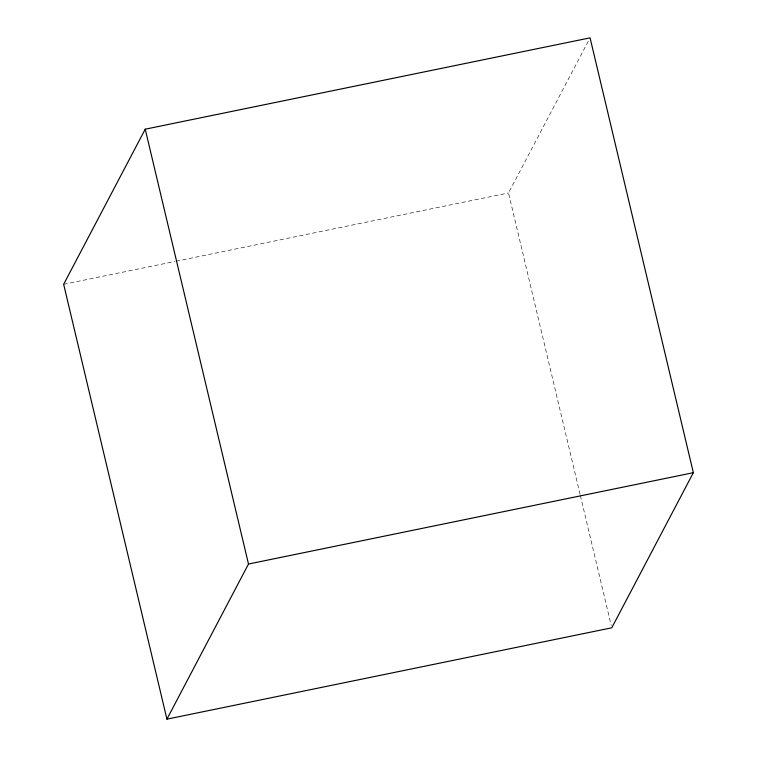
<?xml version="1.0" encoding="UTF-8"?>
<svg xmlns="http://www.w3.org/2000/svg" width="757" height="757" viewBox="0 0 757 757"><rect width="100%" height="100%" fill="white"/><g stroke="black" fill="none" stroke-linecap="round" stroke-linejoin="round"><path stroke-width="0.57" stroke-dasharray="3.79 2.84" d="M580.08 494.368L508.505 192.969L588.974 39.932M63.654 284.31L174.867 261.477M176.031 261.241L508.505 192.969M580.354 495.513L611.23 625.509"/><path stroke-width="1.14" d="M145.23 129.192L63.654 284.31L166.928 719.15L611.77 627.808L693.346 472.69L590.072 37.85L145.23 129.192L248.495 564.031L166.928 719.15M248.495 564.031L693.346 472.69"/></g></svg>
